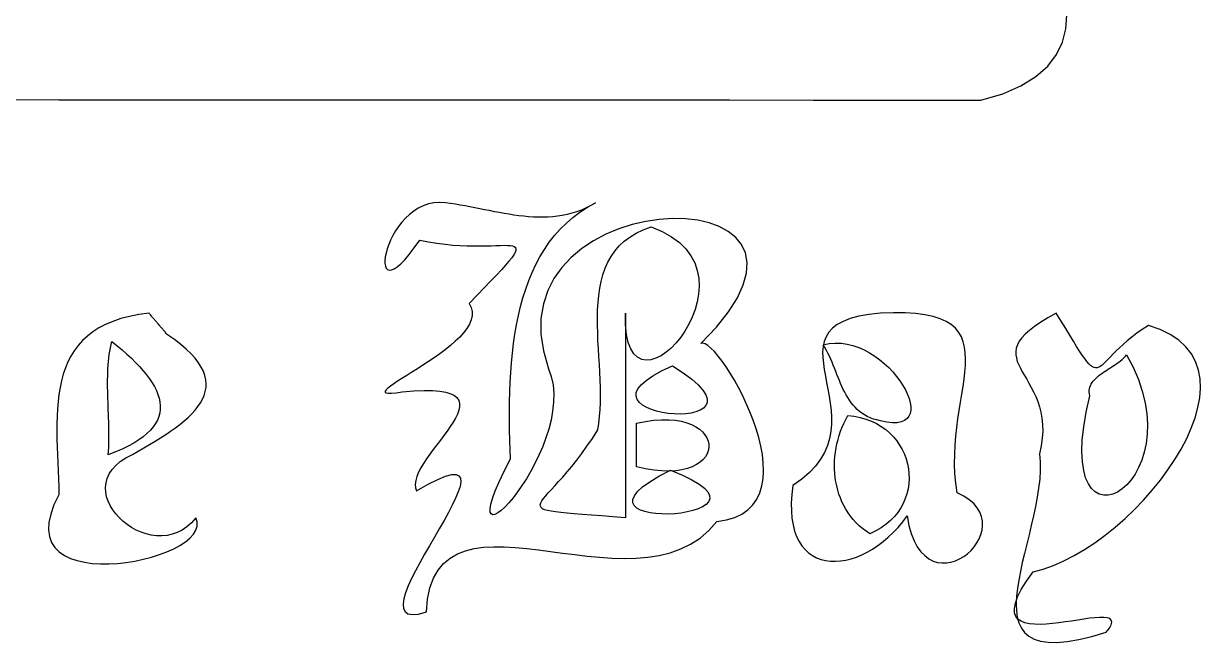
# Model space of a CAD drawing. Extents: x 2.9 to 46.8, y 120.5 to 170.8.
# Drawn here: x 30.78 to 46.85, y 120.66 to 129.11 of the extents above; entities that cross this region are included whole.
import ezdxf

# ---------------------------------------------------------------- set-up
doc = ezdxf.new("R2010")
doc.units = 0
doc.layers.get('0').update_dxf_attribs({"linetype": 'CONTINUOUS'})

msp = doc.modelspace()

# ---------------------------------------------------------------- linework, layer by layer
at = {"color": 7}
for p, q in [((45.011, 129.037), (45.025, 129.224)), ((44.964, 128.857), (45.011, 129.037)), ((44.882, 128.688), (44.964, 128.857)), ((44.762, 128.53), (44.882, 128.688)), ((44.397, 128.26), (44.601, 128.386)), ((44.601, 128.386), (44.762, 128.53)), ((44.148, 128.152), (44.397, 128.26)), ((30.117, 128.073), (31.262, 128.072)), ((31.262, 128.072), (32.406, 128.072)), ((32.406, 128.072), (33.551, 128.071)), ((33.551, 128.071), (34.695, 128.071)), ((34.695, 128.071), (35.84, 128.07)), ((35.84, 128.07), (36.984, 128.069)), ((36.984, 128.069), (38.129, 128.069)), ((38.129, 128.069), (39.273, 128.068)), ((39.273, 128.068), (40.417, 128.068)), ((40.417, 128.068), (41.562, 128.067)), ((41.562, 128.067), (42.706, 128.067)), ((42.706, 128.067), (43.851, 128.066)), ((43.851, 128.066), (44.148, 128.152)), ((36.236, 126.625), (36.169, 126.592)), ((36.307, 126.649), (36.236, 126.625)), ((36.382, 126.664), (36.307, 126.649)), ((36.46, 126.669), (36.382, 126.664)), ((36.542, 126.663), (36.46, 126.669)), ((36.608, 126.655), (36.542, 126.663)), ((36.675, 126.645), (36.608, 126.655)), ((36.741, 126.634), (36.675, 126.645)), ((36.808, 126.623), (36.741, 126.634)), ((36.874, 126.61), (36.808, 126.623)), ((38.524, 126.627), (38.46, 126.594)), ((38.479, 126.603), (38.588, 126.663)), ((38.588, 126.663), (38.524, 126.627)), ((35.994, 126.455), (35.944, 126.4)), ((36.048, 126.506), (35.994, 126.455)), ((36.106, 126.552), (36.048, 126.506)), ((36.169, 126.592), (36.106, 126.552)), ((36.941, 126.597), (36.874, 126.61)), ((37.008, 126.584), (36.941, 126.597)), ((37.074, 126.57), (37.008, 126.584)), ((37.141, 126.557), (37.074, 126.57)), ((37.208, 126.543), (37.141, 126.557)), ((37.275, 126.531), (37.208, 126.543)), ((37.341, 126.518), (37.275, 126.531)), ((37.408, 126.507), (37.341, 126.518)), ((37.475, 126.497), (37.408, 126.507)), ((37.541, 126.487), (37.475, 126.497)), ((37.608, 126.48), (37.541, 126.487)), ((37.674, 126.473), (37.608, 126.48)), ((37.74, 126.469), (37.674, 126.473)), ((37.806, 126.467), (37.74, 126.469)), ((37.873, 126.466), (37.806, 126.467)), ((37.939, 126.469), (37.873, 126.466)), ((38.004, 126.473), (37.939, 126.469)), ((38.07, 126.481), (38.004, 126.473)), ((38.135, 126.491), (38.07, 126.481)), ((38.201, 126.505), (38.135, 126.491)), ((38.19, 126.388), (38.28, 126.465)), ((38.266, 126.522), (38.201, 126.505)), ((38.331, 126.542), (38.266, 126.522)), ((38.28, 126.465), (38.376, 126.537)), ((38.395, 126.566), (38.331, 126.542)), ((38.376, 126.537), (38.479, 126.603)), ((38.46, 126.594), (38.395, 126.566)), ((35.899, 126.341), (35.858, 126.28)), ((35.944, 126.4), (35.899, 126.341)), ((38.029, 126.217), (38.106, 126.305)), ((38.106, 126.305), (38.19, 126.388)), ((38.906, 126.308), (38.728, 126.234)), ((39.089, 126.367), (38.906, 126.308)), ((39.274, 126.41), (39.089, 126.367)), ((39.142, 126.249), (39.239, 126.295)), ((39.239, 126.295), (39.346, 126.334)), ((39.459, 126.437), (39.274, 126.41)), ((39.346, 126.334), (39.497, 126.273)), ((39.641, 126.449), (39.459, 126.437)), ((39.817, 126.445), (39.641, 126.449)), ((39.984, 126.426), (39.817, 126.445)), ((40.138, 126.391), (39.984, 126.426)), ((40.278, 126.34), (40.138, 126.391)), ((40.401, 126.274), (40.278, 126.34)), ((35.791, 126.156), (35.765, 126.095)), ((35.822, 126.218), (35.791, 126.156)), ((35.858, 126.28), (35.822, 126.218)), ((36.114, 126.048), (36.189, 126.155)), ((36.189, 126.155), (36.308, 126.131)), ((36.308, 126.131), (36.423, 126.112)), ((37.957, 126.125), (38.029, 126.217)), ((38.559, 126.145), (38.401, 126.04)), ((38.728, 126.234), (38.559, 126.145)), ((38.91, 126.075), (38.978, 126.139)), ((38.978, 126.139), (39.055, 126.197)), ((39.055, 126.197), (39.142, 126.249)), ((39.497, 126.273), (39.626, 126.202)), ((39.626, 126.202), (39.734, 126.122)), ((40.503, 126.192), (40.401, 126.274)), ((40.582, 126.094), (40.503, 126.192)), ((35.728, 125.979), (35.718, 125.926)), ((35.744, 126.036), (35.728, 125.979)), ((35.765, 126.095), (35.744, 126.036)), ((36.046, 125.96), (36.114, 126.048)), ((36.423, 126.112), (36.534, 126.098)), ((36.534, 126.098), (36.639, 126.088)), ((36.639, 126.088), (36.74, 126.081)), ((36.74, 126.081), (36.836, 126.077)), ((36.836, 126.077), (36.926, 126.076)), ((36.926, 126.076), (37.01, 126.076)), ((37.01, 126.076), (37.089, 126.077)), ((37.089, 126.077), (37.162, 126.079)), ((37.162, 126.079), (37.228, 126.082)), ((37.228, 126.082), (37.288, 126.083)), ((37.288, 126.083), (37.34, 126.084)), ((37.34, 126.084), (37.386, 126.083)), ((37.386, 126.083), (37.425, 126.081)), ((37.425, 126.081), (37.456, 126.075)), ((37.456, 126.075), (37.479, 126.066)), ((37.49, 125.988), (37.471, 125.954)), ((37.479, 126.066), (37.494, 126.054)), ((37.5, 126.015), (37.49, 125.988)), ((37.494, 126.054), (37.502, 126.037)), ((37.502, 126.037), (37.5, 126.015)), ((37.829, 125.927), (37.89, 126.028)), ((37.89, 126.028), (37.957, 126.125)), ((38.401, 126.04), (38.256, 125.919)), ((38.8, 125.932), (38.851, 126.006)), ((38.851, 126.006), (38.91, 126.075)), ((39.734, 126.122), (39.822, 126.035)), ((39.822, 126.035), (39.891, 125.941)), ((40.634, 125.98), (40.582, 126.094)), ((40.658, 125.851), (40.634, 125.98)), ((35.718, 125.926), (35.713, 125.879)), ((35.713, 125.879), (35.713, 125.837)), ((35.713, 125.837), (35.719, 125.801)), ((35.88, 125.791), (35.929, 125.832)), ((35.929, 125.832), (35.984, 125.888)), ((35.984, 125.888), (36.046, 125.96)), ((37.359, 125.813), (37.303, 125.75)), ((37.406, 125.867), (37.359, 125.813)), ((37.444, 125.914), (37.406, 125.867)), ((37.471, 125.954), (37.444, 125.914)), ((37.723, 125.714), (37.774, 125.822)), ((37.774, 125.822), (37.829, 125.927)), ((38.256, 125.919), (38.129, 125.783)), ((38.719, 125.77), (38.756, 125.853)), ((38.756, 125.853), (38.8, 125.932)), ((39.891, 125.941), (39.942, 125.843)), ((39.942, 125.843), (39.977, 125.74)), ((40.649, 125.705), (40.658, 125.851)), ((35.719, 125.801), (35.731, 125.774)), ((35.731, 125.774), (35.749, 125.756)), ((35.749, 125.756), (35.772, 125.747)), ((35.772, 125.747), (35.802, 125.75)), ((35.802, 125.75), (35.838, 125.764)), ((35.838, 125.764), (35.88, 125.791)), ((37.236, 125.678), (37.159, 125.597)), ((37.303, 125.75), (37.236, 125.678)), ((37.677, 125.602), (37.723, 125.714)), ((38.129, 125.783), (38.021, 125.632)), ((38.665, 125.592), (38.689, 125.683)), ((38.689, 125.683), (38.719, 125.77)), ((39.977, 125.74), (39.997, 125.634)), ((40.606, 125.544), (40.649, 125.705)), ((37.071, 125.506), (36.973, 125.404)), ((37.159, 125.597), (37.071, 125.506)), ((37.635, 125.487), (37.677, 125.602)), ((38.021, 125.632), (37.936, 125.465)), ((38.632, 125.401), (38.646, 125.498)), ((38.646, 125.498), (38.665, 125.592)), ((40.003, 125.526), (39.996, 125.418)), ((39.997, 125.634), (40.003, 125.526)), ((40.525, 125.368), (40.606, 125.544)), ((36.973, 125.404), (36.863, 125.291)), ((37.564, 125.248), (37.598, 125.368)), ((37.598, 125.368), (37.635, 125.487)), ((37.936, 125.465), (37.876, 125.283)), ((38.623, 125.302), (38.632, 125.401)), ((39.996, 125.418), (39.977, 125.311)), ((40.403, 125.175), (40.525, 125.368)), ((36.863, 125.291), (36.892, 125.237)), ((36.892, 125.237), (36.906, 125.181)), ((36.906, 125.181), (36.905, 125.124)), ((37.535, 125.125), (37.564, 125.248)), ((37.876, 125.283), (37.844, 125.085)), ((38.615, 125.097), (38.617, 125.201)), ((38.617, 125.201), (38.623, 125.302)), ((39.948, 125.206), (39.91, 125.104)), ((39.977, 125.311), (39.948, 125.206)), ((40.239, 124.966), (40.403, 125.175)), ((31.999, 125.046), (31.899, 125.004)), ((32.107, 125.083), (31.999, 125.046)), ((32.226, 125.114), (32.107, 125.083)), ((32.354, 125.139), (32.226, 125.114)), ((32.493, 125.157), (32.354, 125.139)), ((32.501, 125.148), (32.493, 125.157)), ((32.509, 125.138), (32.501, 125.148)), ((32.517, 125.129), (32.509, 125.138)), ((32.525, 125.119), (32.517, 125.129)), ((32.533, 125.11), (32.525, 125.119)), ((32.541, 125.1), (32.533, 125.11)), ((32.549, 125.091), (32.541, 125.1)), ((32.558, 125.081), (32.549, 125.091)), ((32.566, 125.072), (32.558, 125.081)), ((32.574, 125.062), (32.566, 125.072)), ((32.582, 125.053), (32.574, 125.062)), ((32.59, 125.043), (32.582, 125.053)), ((32.598, 125.034), (32.59, 125.043)), ((32.606, 125.024), (32.598, 125.034)), ((32.614, 125.015), (32.606, 125.024)), ((32.622, 125.006), (32.614, 125.015)), ((36.867, 125.008), (36.831, 124.949)), ((36.892, 125.066), (36.867, 125.008)), ((36.905, 125.124), (36.892, 125.066)), ((37.509, 124.999), (37.535, 125.125)), ((37.844, 125.085), (37.844, 124.872)), ((38.615, 124.992), (38.615, 125.097)), ((38.997, 124.999), (38.996, 125.157)), ((38.996, 125.157), (38.996, 125.067)), ((38.996, 125.067), (38.996, 124.977)), ((39.863, 125.006), (39.81, 124.914)), ((39.91, 125.104), (39.863, 125.006)), ((41.968, 125.046), (41.887, 125.003)), ((42.066, 125.084), (41.968, 125.046)), ((42.182, 125.115), (42.066, 125.084)), ((42.319, 125.14), (42.182, 125.115)), ((42.477, 125.157), (42.319, 125.14)), ((42.656, 125.163), (42.477, 125.157)), ((42.816, 125.161), (42.656, 125.163)), ((42.959, 125.152), (42.816, 125.161)), ((43.086, 125.136), (42.959, 125.152)), ((43.197, 125.112), (43.086, 125.136)), ((43.293, 125.081), (43.197, 125.112)), ((43.375, 125.044), (43.293, 125.081)), ((43.444, 125.001), (43.375, 125.044)), ((44.666, 125.034), (44.582, 124.977)), ((44.764, 125.094), (44.666, 125.034)), ((44.878, 125.157), (44.764, 125.094)), ((44.946, 125.047), (44.878, 125.157)), ((45.007, 124.947), (44.946, 125.047)), ((31.651, 124.846), (31.584, 124.784)), ((31.726, 124.904), (31.651, 124.846)), ((31.808, 124.956), (31.726, 124.904)), ((31.899, 125.004), (31.808, 124.956)), ((32.63, 124.996), (32.622, 125.006)), ((32.639, 124.987), (32.63, 124.996)), ((32.647, 124.977), (32.639, 124.987)), ((32.655, 124.968), (32.647, 124.977)), ((32.663, 124.958), (32.655, 124.968)), ((32.671, 124.949), (32.663, 124.958)), ((32.679, 124.939), (32.671, 124.949)), ((32.687, 124.93), (32.679, 124.939)), ((32.695, 124.92), (32.687, 124.93)), ((32.703, 124.911), (32.695, 124.92)), ((32.711, 124.901), (32.703, 124.911)), ((32.719, 124.892), (32.711, 124.901)), ((32.728, 124.882), (32.719, 124.892)), ((32.736, 124.873), (32.728, 124.882)), ((32.744, 124.863), (32.736, 124.873)), ((32.84, 124.797), (32.744, 124.863)), ((36.787, 124.891), (36.734, 124.832)), ((36.831, 124.949), (36.787, 124.891)), ((37.468, 124.744), (37.487, 124.872)), ((37.487, 124.872), (37.509, 124.999)), ((37.844, 124.872), (37.878, 124.644)), ((38.618, 124.886), (38.615, 124.992)), ((38.622, 124.779), (38.618, 124.886)), ((38.996, 124.977), (38.996, 124.887)), ((38.996, 124.887), (38.996, 124.797)), ((39.011, 124.866), (38.997, 124.999)), ((39.035, 124.757), (39.011, 124.866)), ((39.81, 124.914), (39.751, 124.828)), ((40.027, 124.742), (40.239, 124.966)), ((41.773, 124.898), (41.736, 124.837)), ((41.823, 124.953), (41.773, 124.898)), ((41.887, 125.003), (41.823, 124.953)), ((43.501, 124.951), (43.444, 125.001)), ((43.547, 124.895), (43.501, 124.951)), ((43.583, 124.833), (43.547, 124.895)), ((44.453, 124.871), (44.407, 124.822)), ((44.511, 124.923), (44.453, 124.871)), ((44.582, 124.977), (44.511, 124.923)), ((45.062, 124.856), (45.007, 124.947)), ((45.112, 124.775), (45.062, 124.856)), ((45.978, 124.883), (45.91, 124.831)), ((46.053, 124.936), (45.978, 124.883)), ((46.136, 124.99), (46.053, 124.936)), ((46.297, 124.935), (46.136, 124.99)), ((46.435, 124.867), (46.297, 124.935)), ((46.552, 124.789), (46.435, 124.867)), ((31.525, 124.717), (31.472, 124.646)), ((31.584, 124.784), (31.525, 124.717)), ((31.965, 124.684), (31.974, 124.729)), ((31.974, 124.729), (31.985, 124.773)), ((31.985, 124.773), (32.057, 124.714)), ((32.057, 124.714), (32.125, 124.656)), ((32.926, 124.731), (32.84, 124.797)), ((33.001, 124.667), (32.926, 124.731)), ((36.608, 124.716), (36.537, 124.659)), ((36.674, 124.774), (36.608, 124.716)), ((36.734, 124.832), (36.674, 124.774)), ((37.453, 124.614), (37.468, 124.744)), ((38.628, 124.672), (38.622, 124.779)), ((38.996, 124.797), (38.996, 124.707)), ((38.996, 124.707), (38.996, 124.617)), ((39.069, 124.669), (39.035, 124.757)), ((39.688, 124.751), (39.621, 124.682)), ((39.751, 124.828), (39.688, 124.751)), ((40.052, 124.748), (40.027, 124.742)), ((40.084, 124.74), (40.052, 124.748)), ((40.121, 124.717), (40.084, 124.74)), ((40.164, 124.681), (40.121, 124.717)), ((41.696, 124.703), (41.689, 124.629)), ((41.71, 124.772), (41.696, 124.703)), ((41.697, 124.725), (41.779, 124.743)), ((41.72, 124.688), (41.697, 124.725)), ((41.736, 124.837), (41.71, 124.772)), ((41.742, 124.649), (41.72, 124.688)), ((41.779, 124.743), (41.861, 124.75)), ((41.861, 124.75), (41.943, 124.748)), ((41.943, 124.748), (42.024, 124.737)), ((42.024, 124.737), (42.103, 124.717)), ((42.103, 124.717), (42.181, 124.691)), ((42.181, 124.691), (42.256, 124.657)), ((43.609, 124.766), (43.583, 124.833)), ((43.627, 124.693), (43.609, 124.766)), ((43.637, 124.615), (43.627, 124.693)), ((44.348, 124.727), (44.332, 124.681)), ((44.373, 124.774), (44.348, 124.727)), ((44.407, 124.822), (44.373, 124.774)), ((45.157, 124.703), (45.112, 124.775)), ((45.198, 124.64), (45.157, 124.703)), ((45.742, 124.685), (45.696, 124.642)), ((45.792, 124.732), (45.742, 124.685)), ((45.848, 124.78), (45.792, 124.732)), ((45.91, 124.831), (45.848, 124.78)), ((46.648, 124.7), (46.552, 124.789)), ((46.724, 124.603), (46.648, 124.7)), ((31.426, 124.571), (31.386, 124.492)), ((31.472, 124.646), (31.426, 124.571)), ((31.939, 124.497), (31.944, 124.545)), ((31.944, 124.545), (31.95, 124.592)), ((31.95, 124.592), (31.957, 124.638)), ((31.957, 124.638), (31.965, 124.684)), ((32.125, 124.656), (32.19, 124.599)), ((32.19, 124.599), (32.252, 124.542)), ((32.252, 124.542), (32.31, 124.485)), ((33.067, 124.604), (33.001, 124.667)), ((33.122, 124.542), (33.067, 124.604)), ((33.169, 124.482), (33.122, 124.542)), ((36.387, 124.549), (36.309, 124.497)), ((36.463, 124.604), (36.387, 124.549)), ((36.537, 124.659), (36.463, 124.604)), ((37.44, 124.482), (37.453, 124.614)), ((37.878, 124.644), (37.948, 124.4)), ((38.634, 124.565), (38.628, 124.672)), ((38.641, 124.458), (38.634, 124.565)), ((38.996, 124.617), (38.996, 124.527)), ((38.996, 124.527), (38.996, 124.437)), ((39.112, 124.602), (39.069, 124.669)), ((39.162, 124.556), (39.112, 124.602)), ((39.219, 124.527), (39.162, 124.556)), ((39.28, 124.517), (39.219, 124.527)), ((39.413, 124.543), (39.345, 124.522)), ((39.483, 124.577), (39.413, 124.543)), ((39.552, 124.624), (39.483, 124.577)), ((39.621, 124.682), (39.552, 124.624)), ((40.211, 124.633), (40.164, 124.681)), ((40.262, 124.573), (40.211, 124.633)), ((40.316, 124.504), (40.262, 124.573)), ((41.689, 124.629), (41.691, 124.552)), ((41.691, 124.552), (41.699, 124.471)), ((41.762, 124.61), (41.742, 124.649)), ((41.782, 124.57), (41.762, 124.61)), ((41.8, 124.529), (41.782, 124.57)), ((41.818, 124.488), (41.8, 124.529)), ((42.256, 124.657), (42.33, 124.618)), ((42.33, 124.618), (42.4, 124.573)), ((42.4, 124.573), (42.468, 124.523)), ((43.64, 124.532), (43.637, 124.615)), ((43.638, 124.445), (43.64, 124.532)), ((44.332, 124.681), (44.325, 124.636)), ((44.325, 124.636), (44.326, 124.591)), ((44.326, 124.591), (44.334, 124.546)), ((44.334, 124.546), (44.347, 124.5)), ((45.234, 124.585), (45.198, 124.64)), ((45.267, 124.539), (45.234, 124.585)), ((45.296, 124.5), (45.267, 124.539)), ((45.586, 124.529), (45.556, 124.498)), ((45.619, 124.563), (45.586, 124.529)), ((45.656, 124.601), (45.619, 124.563)), ((45.696, 124.642), (45.656, 124.601)), ((45.774, 124.522), (45.793, 124.539)), ((45.793, 124.539), (45.81, 124.556)), ((45.81, 124.556), (45.825, 124.573)), ((45.825, 124.573), (45.839, 124.591)), ((45.839, 124.591), (45.929, 124.42)), ((46.781, 124.496), (46.724, 124.603)), ((31.351, 124.41), (31.322, 124.324)), ((31.386, 124.492), (31.351, 124.41)), ((31.93, 124.35), (31.932, 124.399)), ((31.932, 124.399), (31.935, 124.449)), ((31.935, 124.449), (31.939, 124.497)), ((32.31, 124.485), (32.363, 124.429)), ((32.363, 124.429), (32.413, 124.373)), ((32.413, 124.373), (32.458, 124.318)), ((33.206, 124.422), (33.169, 124.482)), ((33.235, 124.364), (33.206, 124.422)), ((33.256, 124.307), (33.235, 124.364)), ((36.156, 124.397), (36.082, 124.351)), ((36.232, 124.446), (36.156, 124.397)), ((36.309, 124.497), (36.232, 124.446)), ((37.43, 124.35), (37.44, 124.482)), ((37.948, 124.4), (37.985, 124.292)), ((38.647, 124.351), (38.641, 124.458)), ((38.996, 124.437), (38.996, 124.347)), ((39.345, 124.522), (39.28, 124.517)), ((39.371, 124.304), (39.491, 124.37)), ((39.491, 124.37), (39.641, 124.438)), ((39.641, 124.438), (39.786, 124.344)), ((40.371, 124.425), (40.316, 124.504)), ((40.428, 124.338), (40.371, 124.425)), ((41.699, 124.471), (41.711, 124.387)), ((41.711, 124.387), (41.726, 124.3)), ((41.835, 124.446), (41.818, 124.488)), ((41.852, 124.405), (41.835, 124.446)), ((41.868, 124.363), (41.852, 124.405)), ((42.468, 124.523), (42.531, 124.47)), ((42.531, 124.47), (42.591, 124.414)), ((42.591, 124.414), (42.647, 124.355)), ((43.631, 124.353), (43.638, 124.445)), ((44.347, 124.5), (44.366, 124.454)), ((44.366, 124.454), (44.389, 124.407)), ((44.389, 124.407), (44.415, 124.359)), ((45.324, 124.468), (45.296, 124.5)), ((45.348, 124.444), (45.324, 124.468)), ((45.372, 124.427), (45.348, 124.444)), ((45.394, 124.416), (45.372, 124.427)), ((45.415, 124.411), (45.394, 124.416)), ((45.437, 124.413), (45.415, 124.411)), ((45.458, 124.42), (45.437, 124.413)), ((45.48, 124.432), (45.458, 124.42)), ((45.504, 124.45), (45.48, 124.432)), ((45.529, 124.472), (45.504, 124.45)), ((45.522, 124.351), (45.546, 124.367)), ((45.556, 124.498), (45.529, 124.472)), ((45.546, 124.367), (45.57, 124.382)), ((45.57, 124.382), (45.594, 124.398)), ((45.594, 124.398), (45.618, 124.413)), ((45.618, 124.413), (45.642, 124.428)), ((45.642, 124.428), (45.665, 124.444)), ((45.665, 124.444), (45.689, 124.459)), ((45.689, 124.459), (45.711, 124.475)), ((45.711, 124.475), (45.733, 124.49)), ((45.733, 124.49), (45.754, 124.506)), ((45.754, 124.506), (45.774, 124.522)), ((45.929, 124.42), (46, 124.254)), ((46.82, 124.382), (46.781, 124.496)), ((46.842, 124.262), (46.82, 124.382)), ((31.298, 124.235), (31.278, 124.143)), ((31.322, 124.324), (31.298, 124.235)), ((31.928, 124.249), (31.929, 124.3)), ((31.928, 124.198), (31.928, 124.249)), ((31.929, 124.3), (31.93, 124.35)), ((32.458, 124.318), (32.499, 124.263)), ((32.499, 124.263), (32.535, 124.209)), ((32.535, 124.209), (32.567, 124.155)), ((33.268, 124.25), (33.256, 124.307)), ((33.273, 124.195), (33.268, 124.25)), ((35.886, 124.228), (35.833, 124.193)), ((35.946, 124.266), (35.886, 124.228)), ((36.011, 124.307), (35.946, 124.266)), ((36.082, 124.351), (36.011, 124.307)), ((37.417, 124.085), (37.422, 124.218)), ((37.422, 124.218), (37.43, 124.35)), ((37.985, 124.292), (38.008, 124.179)), ((38.652, 124.246), (38.647, 124.351)), ((38.656, 124.142), (38.652, 124.246)), ((38.996, 124.347), (38.996, 124.257)), ((38.996, 124.257), (38.996, 124.167)), ((39.211, 124.181), (39.278, 124.241)), ((39.278, 124.241), (39.371, 124.304)), ((39.786, 124.344), (39.902, 124.258)), ((39.902, 124.258), (39.99, 124.179)), ((40.484, 124.244), (40.428, 124.338)), ((40.54, 124.143), (40.484, 124.244)), ((41.726, 124.3), (41.744, 124.21)), ((41.744, 124.21), (41.762, 124.119)), ((41.885, 124.321), (41.868, 124.363)), ((41.901, 124.28), (41.885, 124.321)), ((41.918, 124.239), (41.901, 124.28)), ((41.935, 124.198), (41.918, 124.239)), ((42.647, 124.355), (42.698, 124.295)), ((42.698, 124.295), (42.744, 124.233)), ((42.744, 124.233), (42.784, 124.171)), ((43.606, 124.156), (43.62, 124.256)), ((43.62, 124.256), (43.631, 124.353)), ((44.415, 124.359), (44.444, 124.309)), ((44.444, 124.309), (44.475, 124.256)), ((44.475, 124.256), (44.506, 124.202)), ((45.357, 124.191), (45.369, 124.211)), ((45.369, 124.211), (45.383, 124.231)), ((45.383, 124.231), (45.399, 124.249)), ((45.399, 124.249), (45.417, 124.267)), ((45.417, 124.267), (45.436, 124.285)), ((45.436, 124.285), (45.456, 124.302)), ((45.456, 124.302), (45.477, 124.319)), ((45.477, 124.319), (45.499, 124.335)), ((45.499, 124.335), (45.522, 124.351)), ((46, 124.254), (46.053, 124.092)), ((46.847, 124.136), (46.842, 124.262)), ((31.263, 124.049), (31.251, 123.952)), ((31.278, 124.143), (31.263, 124.049)), ((31.928, 124.147), (31.928, 124.198)), ((31.929, 124.095), (31.928, 124.147)), ((31.93, 124.043), (31.929, 124.095)), ((31.931, 123.991), (31.93, 124.043)), ((32.567, 124.155), (32.593, 124.102)), ((32.593, 124.102), (32.615, 124.049)), ((32.615, 124.049), (32.631, 123.997)), ((33.245, 124.035), (33.261, 124.087)), ((33.261, 124.087), (33.271, 124.141)), ((33.271, 124.141), (33.273, 124.195)), ((35.729, 124.112), (35.716, 124.093)), ((35.716, 124.093), (35.716, 124.078)), ((35.716, 124.078), (35.73, 124.069)), ((35.753, 124.135), (35.729, 124.112)), ((35.73, 124.069), (35.759, 124.064)), ((35.788, 124.162), (35.753, 124.135)), ((35.759, 124.064), (35.805, 124.065)), ((35.833, 124.193), (35.788, 124.162)), ((35.805, 124.065), (35.868, 124.071)), ((35.868, 124.071), (35.95, 124.083)), ((35.95, 124.083), (36.109, 124.096)), ((36.109, 124.096), (36.247, 124.102)), ((36.247, 124.102), (36.365, 124.101)), ((36.365, 124.101), (36.465, 124.093)), ((36.465, 124.093), (36.547, 124.079)), ((36.547, 124.079), (36.613, 124.059)), ((36.613, 124.059), (36.663, 124.033)), ((37.413, 123.952), (37.417, 124.085)), ((38.008, 124.179), (38.018, 124.062)), ((38.018, 124.062), (38.016, 123.942)), ((38.657, 124.039), (38.656, 124.142)), ((38.996, 124.167), (38.996, 124.077)), ((38.996, 124.077), (38.996, 123.987)), ((39.143, 124.024), (39.145, 124.073)), ((39.145, 124.073), (39.167, 124.125)), ((39.167, 124.125), (39.211, 124.181)), ((39.99, 124.179), (40.053, 124.108)), ((40.053, 124.108), (40.093, 124.045)), ((40.093, 124.045), (40.112, 123.989)), ((40.595, 124.037), (40.54, 124.143)), ((41.762, 124.119), (41.779, 124.026)), ((41.953, 124.158), (41.935, 124.198)), ((41.971, 124.118), (41.953, 124.158)), ((41.99, 124.08), (41.971, 124.118)), ((42.01, 124.042), (41.99, 124.08)), ((42.784, 124.171), (42.819, 124.11)), ((42.819, 124.11), (42.848, 124.049)), ((42.848, 124.049), (42.869, 123.991)), ((43.572, 123.943), (43.59, 124.051)), ((43.59, 124.051), (43.606, 124.156)), ((44.506, 124.202), (44.538, 124.144)), ((44.538, 124.144), (44.569, 124.084)), ((44.569, 124.084), (44.598, 124.02)), ((45.328, 124.08), (45.329, 124.104)), ((45.331, 124.055), (45.328, 124.08)), ((45.329, 124.104), (45.332, 124.127)), ((45.336, 124.028), (45.331, 124.055)), ((45.332, 124.127), (45.338, 124.149)), ((45.338, 124.149), (45.346, 124.171)), ((45.346, 124.171), (45.357, 124.191)), ((46.053, 124.092), (46.091, 123.936)), ((46.837, 124.004), (46.847, 124.136)), ((31.251, 123.952), (31.243, 123.853)), ((31.933, 123.939), (31.931, 123.991)), ((31.935, 123.887), (31.933, 123.939)), ((31.937, 123.835), (31.935, 123.887)), ((32.631, 123.997), (32.641, 123.946)), ((32.641, 123.946), (32.647, 123.895)), ((32.647, 123.895), (32.646, 123.845)), ((33.121, 123.832), (33.16, 123.882)), ((33.16, 123.882), (33.194, 123.932)), ((33.194, 123.932), (33.223, 123.983)), ((33.223, 123.983), (33.245, 124.035)), ((36.663, 124.033), (36.699, 124.001)), ((36.699, 124.001), (36.721, 123.965)), ((36.721, 123.965), (36.732, 123.925)), ((36.732, 123.925), (36.732, 123.88)), ((37.412, 123.819), (37.413, 123.952)), ((38.016, 123.942), (38.003, 123.821)), ((38.653, 123.841), (38.657, 123.939)), ((38.657, 123.939), (38.657, 124.039)), ((38.996, 123.987), (38.996, 123.897)), ((38.996, 123.897), (38.996, 123.807)), ((39.158, 123.979), (39.143, 124.024)), ((39.188, 123.938), (39.158, 123.979)), ((39.232, 123.902), (39.188, 123.938)), ((39.287, 123.87), (39.232, 123.902)), ((40.094, 123.898), (40.061, 123.862)), ((40.111, 123.94), (40.094, 123.898)), ((40.112, 123.989), (40.111, 123.94)), ((40.647, 123.927), (40.595, 124.037)), ((40.696, 123.813), (40.647, 123.927)), ((41.779, 124.026), (41.794, 123.931)), ((41.794, 123.931), (41.805, 123.836)), ((42.032, 124.005), (42.01, 124.042)), ((42.054, 123.97), (42.032, 124.005)), ((42.078, 123.936), (42.054, 123.97)), ((42.104, 123.904), (42.078, 123.936)), ((42.131, 123.873), (42.104, 123.904)), ((42.869, 123.991), (42.884, 123.935)), ((42.884, 123.935), (42.892, 123.882)), ((42.892, 123.882), (42.892, 123.833)), ((43.554, 123.831), (43.572, 123.943)), ((44.598, 124.02), (44.625, 123.953)), ((44.625, 123.953), (44.649, 123.881)), ((45.287, 123.806), (45.336, 124.028)), ((46.091, 123.936), (46.114, 123.786)), ((46.812, 123.869), (46.837, 124.004)), ((31.237, 123.752), (31.234, 123.649)), ((31.243, 123.853), (31.237, 123.752)), ((31.938, 123.782), (31.937, 123.835)), ((31.94, 123.73), (31.938, 123.782)), ((31.942, 123.678), (31.94, 123.73)), ((32.626, 123.747), (32.607, 123.699)), ((32.639, 123.796), (32.626, 123.747)), ((32.646, 123.845), (32.639, 123.796)), ((32.973, 123.687), (33.027, 123.735)), ((33.027, 123.735), (33.076, 123.783)), ((33.076, 123.783), (33.121, 123.832)), ((36.677, 123.726), (36.644, 123.669)), ((36.703, 123.78), (36.677, 123.726)), ((36.722, 123.832), (36.703, 123.78)), ((36.732, 123.88), (36.722, 123.832)), ((37.412, 123.687), (37.412, 123.819)), ((38.003, 123.821), (37.981, 123.698)), ((38.634, 123.653), (38.645, 123.746)), ((38.645, 123.746), (38.653, 123.841)), ((38.996, 123.807), (38.996, 123.717)), ((39.352, 123.842), (39.287, 123.87)), ((39.423, 123.82), (39.352, 123.842)), ((39.5, 123.802), (39.423, 123.82)), ((39.58, 123.79), (39.5, 123.802)), ((39.662, 123.783), (39.58, 123.79)), ((39.742, 123.781), (39.662, 123.783)), ((39.82, 123.785), (39.742, 123.781)), ((39.893, 123.795), (39.82, 123.785)), ((39.959, 123.811), (39.893, 123.795)), ((40.015, 123.834), (39.959, 123.811)), ((40.061, 123.862), (40.015, 123.834)), ((40.741, 123.697), (40.696, 123.813)), ((41.805, 123.836), (41.811, 123.739)), ((41.811, 123.739), (41.81, 123.642)), ((42.004, 123.707), (42.032, 123.759)), ((42.032, 123.759), (42.119, 123.75)), ((42.119, 123.75), (42.203, 123.734)), ((42.16, 123.844), (42.131, 123.873)), ((42.191, 123.816), (42.16, 123.844)), ((42.225, 123.791), (42.191, 123.816)), ((42.203, 123.734), (42.281, 123.711)), ((42.26, 123.768), (42.225, 123.791)), ((42.299, 123.747), (42.26, 123.768)), ((42.34, 123.729), (42.299, 123.747)), ((42.383, 123.713), (42.34, 123.729)), ((42.867, 123.75), (42.841, 123.718)), ((42.884, 123.789), (42.867, 123.75)), ((42.892, 123.833), (42.884, 123.789)), ((43.537, 123.717), (43.554, 123.831)), ((44.649, 123.881), (44.668, 123.805)), ((44.668, 123.805), (44.683, 123.724)), ((44.683, 123.724), (44.692, 123.638)), ((45.253, 123.606), (45.287, 123.806)), ((46.114, 123.786), (46.123, 123.643)), ((46.722, 123.589), (46.774, 123.73)), ((46.774, 123.73), (46.812, 123.869)), ((31.234, 123.649), (31.234, 123.544)), ((31.943, 123.626), (31.942, 123.678)), ((31.944, 123.575), (31.943, 123.626)), ((31.945, 123.524), (31.944, 123.575)), ((32.55, 123.606), (32.511, 123.56)), ((32.582, 123.652), (32.55, 123.606)), ((32.607, 123.699), (32.582, 123.652)), ((32.788, 123.546), (32.853, 123.593)), ((32.853, 123.593), (32.915, 123.64)), ((32.915, 123.64), (32.973, 123.687)), ((36.606, 123.609), (36.563, 123.549)), ((36.644, 123.669), (36.606, 123.609)), ((37.414, 123.556), (37.412, 123.687)), ((37.95, 123.576), (37.911, 123.455)), ((37.981, 123.698), (37.95, 123.576)), ((38.545, 123.449), (38.618, 123.565)), ((38.618, 123.565), (38.634, 123.653)), ((38.996, 123.717), (38.996, 123.627)), ((38.996, 123.627), (38.996, 123.537)), ((39.146, 123.656), (39.269, 123.681)), ((39.146, 123.637), (39.146, 123.656)), ((39.146, 123.618), (39.146, 123.637)), ((39.146, 123.598), (39.146, 123.618)), ((39.146, 123.579), (39.146, 123.598)), ((39.146, 123.56), (39.146, 123.579)), ((39.269, 123.681), (39.383, 123.697)), ((39.383, 123.697), (39.489, 123.704)), ((39.489, 123.704), (39.588, 123.704)), ((39.588, 123.704), (39.678, 123.696)), ((39.678, 123.696), (39.76, 123.682)), ((39.76, 123.682), (39.834, 123.663)), ((39.834, 123.663), (39.901, 123.638)), ((39.901, 123.638), (39.958, 123.608)), ((39.958, 123.608), (40.008, 123.575)), ((40.008, 123.575), (40.05, 123.538)), ((40.782, 123.579), (40.741, 123.697)), ((40.816, 123.461), (40.782, 123.579)), ((41.81, 123.642), (41.802, 123.545)), ((41.934, 123.545), (41.955, 123.6)), ((41.955, 123.6), (41.978, 123.654)), ((41.978, 123.654), (42.004, 123.707)), ((42.281, 123.711), (42.355, 123.683)), ((42.355, 123.683), (42.425, 123.65)), ((42.43, 123.7), (42.383, 123.713)), ((42.425, 123.65), (42.49, 123.611)), ((42.48, 123.689), (42.43, 123.7)), ((42.567, 123.67), (42.48, 123.689)), ((42.49, 123.611), (42.55, 123.568)), ((42.55, 123.568), (42.605, 123.521)), ((42.642, 123.662), (42.567, 123.67)), ((42.707, 123.663), (42.642, 123.662)), ((42.762, 123.673), (42.707, 123.663)), ((42.806, 123.692), (42.762, 123.673)), ((42.841, 123.718), (42.806, 123.692)), ((43.508, 123.478), (43.521, 123.599)), ((43.521, 123.599), (43.537, 123.717)), ((44.692, 123.638), (44.694, 123.547)), ((45.234, 123.427), (45.253, 123.606)), ((46.123, 123.643), (46.119, 123.507)), ((46.659, 123.446), (46.722, 123.589)), ((31.234, 123.544), (31.235, 123.439)), ((31.235, 123.439), (31.238, 123.332)), ((31.944, 123.372), (31.945, 123.422)), ((31.945, 123.473), (31.945, 123.524)), ((31.945, 123.422), (31.945, 123.473)), ((32.352, 123.428), (32.285, 123.385)), ((32.412, 123.471), (32.352, 123.428)), ((32.465, 123.515), (32.412, 123.471)), ((32.511, 123.56), (32.465, 123.515)), ((32.501, 123.364), (32.576, 123.409)), ((32.576, 123.409), (32.65, 123.455)), ((32.65, 123.455), (32.72, 123.5)), ((32.72, 123.5), (32.788, 123.546)), ((36.47, 123.423), (36.421, 123.359)), ((36.517, 123.486), (36.47, 123.423)), ((36.563, 123.549), (36.517, 123.486)), ((37.417, 123.425), (37.414, 123.556)), ((37.421, 123.296), (37.417, 123.425)), ((37.911, 123.455), (37.867, 123.336)), ((38.472, 123.341), (38.545, 123.449)), ((38.996, 123.537), (38.996, 123.447)), ((38.996, 123.447), (38.996, 123.357)), ((39.146, 123.541), (39.146, 123.56)), ((39.146, 123.521), (39.146, 123.541)), ((39.146, 123.502), (39.146, 123.521)), ((39.146, 123.483), (39.146, 123.502)), ((39.146, 123.464), (39.146, 123.483)), ((39.146, 123.444), (39.146, 123.464)), ((39.146, 123.425), (39.146, 123.444)), ((39.146, 123.406), (39.146, 123.425)), ((39.146, 123.386), (39.146, 123.406)), ((40.05, 123.538), (40.083, 123.498)), ((40.083, 123.498), (40.109, 123.457)), ((40.109, 123.457), (40.126, 123.413)), ((40.126, 123.413), (40.135, 123.369)), ((40.845, 123.344), (40.816, 123.461)), ((41.784, 123.449), (41.756, 123.352)), ((41.802, 123.545), (41.784, 123.449)), ((41.885, 123.376), (41.899, 123.433)), ((41.899, 123.433), (41.915, 123.49)), ((41.915, 123.49), (41.934, 123.545)), ((42.605, 123.521), (42.655, 123.469)), ((42.655, 123.469), (42.7, 123.414)), ((42.7, 123.414), (42.74, 123.356)), ((43.498, 123.354), (43.508, 123.478)), ((44.688, 123.45), (44.674, 123.346)), ((44.694, 123.547), (44.688, 123.45)), ((45.228, 123.268), (45.234, 123.427)), ((46.119, 123.507), (46.104, 123.379)), ((46.584, 123.303), (46.659, 123.446)), ((31.238, 123.332), (31.242, 123.224)), ((31.937, 123.225), (31.94, 123.273)), ((32.036, 123.263), (31.937, 123.225)), ((31.94, 123.273), (31.942, 123.322)), ((31.942, 123.322), (31.944, 123.372)), ((32.127, 123.303), (32.036, 123.263)), ((32.21, 123.344), (32.127, 123.303)), ((32.285, 123.385), (32.21, 123.344)), ((32.265, 123.23), (32.345, 123.275)), ((32.345, 123.275), (32.424, 123.32)), ((32.424, 123.32), (32.501, 123.364)), ((36.373, 123.295), (36.326, 123.232)), ((36.421, 123.359), (36.373, 123.295)), ((37.426, 123.168), (37.421, 123.296)), ((37.867, 123.336), (37.816, 123.22)), ((38.332, 123.151), (38.401, 123.242)), ((38.401, 123.242), (38.472, 123.341)), ((38.996, 123.357), (38.996, 123.267)), ((38.996, 123.267), (38.996, 123.176)), ((39.146, 123.367), (39.146, 123.386)), ((39.146, 123.348), (39.146, 123.367)), ((39.146, 123.329), (39.146, 123.348)), ((39.146, 123.309), (39.146, 123.329)), ((39.146, 123.29), (39.146, 123.309)), ((39.146, 123.271), (39.146, 123.29)), ((39.146, 123.251), (39.146, 123.271)), ((39.146, 123.232), (39.146, 123.251)), ((40.128, 123.281), (40.112, 123.238)), ((40.135, 123.325), (40.128, 123.281)), ((40.135, 123.369), (40.135, 123.325)), ((40.866, 123.228), (40.845, 123.344)), ((41.716, 123.257), (41.662, 123.163)), ((41.756, 123.352), (41.716, 123.257)), ((41.857, 123.202), (41.864, 123.26)), ((41.864, 123.26), (41.873, 123.318)), ((41.873, 123.318), (41.885, 123.376)), ((42.74, 123.356), (42.775, 123.296)), ((42.775, 123.296), (42.805, 123.233)), ((43.492, 123.229), (43.498, 123.354)), ((44.674, 123.346), (44.651, 123.237)), ((45.235, 123.13), (45.228, 123.268)), ((46.079, 123.26), (46.045, 123.15)), ((46.104, 123.379), (46.079, 123.26)), ((46.498, 123.16), (46.584, 123.303)), ((31.242, 123.224), (31.246, 123.115)), ((31.246, 123.115), (31.251, 123.007)), ((31.988, 123.022), (32.038, 123.079)), ((32.038, 123.079), (32.1, 123.133)), ((32.1, 123.133), (32.176, 123.183)), ((32.176, 123.183), (32.265, 123.23)), ((36.24, 123.107), (36.204, 123.046)), ((36.281, 123.169), (36.24, 123.107)), ((36.326, 123.232), (36.281, 123.169)), ((37.34, 123), (37.426, 123.168)), ((37.762, 123.107), (37.704, 123)), ((37.816, 123.22), (37.762, 123.107)), ((38.265, 123.067), (38.332, 123.151)), ((38.996, 123.176), (38.996, 123.086)), ((38.996, 123.086), (38.996, 122.996)), ((39.146, 123.213), (39.146, 123.232)), ((39.146, 123.194), (39.146, 123.213)), ((39.146, 123.174), (39.146, 123.194)), ((39.146, 123.155), (39.146, 123.174)), ((39.146, 123.136), (39.146, 123.155)), ((39.146, 123.116), (39.146, 123.136)), ((39.146, 123.097), (39.146, 123.116)), ((39.146, 123.078), (39.146, 123.097)), ((39.966, 123.09), (39.908, 123.062)), ((40.015, 123.122), (39.966, 123.09)), ((40.055, 123.158), (40.015, 123.122)), ((40.088, 123.197), (40.055, 123.158)), ((40.112, 123.238), (40.088, 123.197)), ((40.879, 123.115), (40.866, 123.228)), ((40.882, 123.005), (40.879, 123.115)), ((41.662, 123.163), (41.593, 123.071)), ((41.851, 123.086), (41.853, 123.144)), ((41.852, 123.027), (41.851, 123.086)), ((41.853, 123.144), (41.857, 123.202)), ((42.805, 123.233), (42.829, 123.168)), ((42.829, 123.168), (42.847, 123.102)), ((42.847, 123.102), (42.861, 123.034)), ((43.491, 123.101), (43.492, 123.229)), ((43.496, 122.971), (43.491, 123.101)), ((44.651, 123.237), (44.66, 123.127)), ((44.66, 123.127), (44.66, 123.012)), ((45.253, 123.011), (45.235, 123.13)), ((46.045, 123.15), (46.003, 123.05)), ((46.404, 123.018), (46.498, 123.16)), ((31.251, 123.007), (31.256, 122.897)), ((31.922, 122.902), (31.949, 122.963)), ((31.949, 122.963), (31.988, 123.022)), ((36.149, 122.93), (36.133, 122.876)), ((36.173, 122.987), (36.149, 122.93)), ((36.204, 123.046), (36.173, 122.987)), ((36.436, 122.889), (36.542, 122.933)), ((36.542, 122.933), (36.625, 122.954)), ((36.625, 122.954), (36.685, 122.956)), ((36.685, 122.956), (36.724, 122.939)), ((36.724, 122.939), (36.745, 122.906)), ((37.272, 122.855), (37.34, 123)), ((37.704, 123), (37.644, 122.898)), ((38.085, 122.858), (38.141, 122.921)), ((38.141, 122.921), (38.202, 122.991)), ((38.202, 122.991), (38.265, 123.067)), ((38.996, 122.996), (38.996, 122.906)), ((39.146, 123.059), (39.146, 123.078)), ((39.271, 123.031), (39.146, 123.059)), ((39.387, 123.013), (39.271, 123.031)), ((39.328, 122.855), (39.454, 122.931)), ((39.495, 123.004), (39.387, 123.013)), ((39.454, 122.931), (39.612, 123.014)), ((39.595, 123.002), (39.495, 123.004)), ((39.686, 123.008), (39.595, 123.002)), ((39.612, 123.014), (39.774, 122.948)), ((39.768, 123.02), (39.686, 123.008)), ((39.842, 123.038), (39.768, 123.02)), ((39.774, 122.948), (39.903, 122.885)), ((39.908, 123.062), (39.842, 123.038)), ((40.876, 122.9), (40.882, 123.005)), ((41.508, 122.981), (41.405, 122.893)), ((41.593, 123.071), (41.508, 122.981)), ((41.855, 122.969), (41.852, 123.027)), ((41.861, 122.912), (41.855, 122.969)), ((42.861, 123.034), (42.868, 122.966)), ((42.868, 122.966), (42.87, 122.897)), ((43.507, 122.839), (43.496, 122.971)), ((44.66, 123.012), (44.652, 122.893)), ((45.28, 122.911), (45.253, 123.011)), ((45.954, 122.96), (45.9, 122.881)), ((46.003, 123.05), (45.954, 122.96)), ((46.3, 122.878), (46.404, 123.018)), ((31.256, 122.897), (31.26, 122.788)), ((31.26, 122.788), (31.263, 122.679)), ((31.899, 122.778), (31.906, 122.84)), ((31.902, 122.715), (31.899, 122.778)), ((31.906, 122.84), (31.922, 122.902)), ((36.133, 122.876), (36.126, 122.824)), ((36.126, 122.824), (36.13, 122.776)), ((36.13, 122.776), (36.145, 122.732)), ((36.145, 122.732), (36.304, 122.823)), ((36.304, 122.823), (36.436, 122.889)), ((36.739, 122.794), (36.714, 122.719)), ((36.75, 122.857), (36.739, 122.794)), ((36.745, 122.906), (36.75, 122.857)), ((37.22, 122.732), (37.272, 122.855)), ((37.583, 122.804), (37.522, 122.717)), ((37.644, 122.898), (37.583, 122.804)), ((37.986, 122.75), (38.033, 122.801)), ((38.033, 122.801), (38.085, 122.858)), ((38.996, 122.906), (38.996, 122.816)), ((38.996, 122.816), (38.996, 122.726)), ((39.162, 122.723), (39.232, 122.786)), ((39.232, 122.786), (39.328, 122.855)), ((39.903, 122.885), (40.003, 122.825)), ((40.003, 122.825), (40.075, 122.77)), ((40.075, 122.77), (40.122, 122.717)), ((40.832, 122.706), (40.86, 122.8)), ((40.86, 122.8), (40.876, 122.9)), ((41.283, 122.807), (41.268, 122.682)), ((41.405, 122.893), (41.283, 122.807)), ((41.87, 122.855), (41.861, 122.912)), ((41.881, 122.799), (41.87, 122.855)), ((41.895, 122.743), (41.881, 122.799)), ((42.856, 122.76), (42.84, 122.693)), ((42.866, 122.828), (42.856, 122.76)), ((42.87, 122.897), (42.866, 122.828)), ((43.527, 122.706), (43.507, 122.839)), ((44.638, 122.771), (44.619, 122.646)), ((44.652, 122.893), (44.638, 122.771)), ((45.317, 122.829), (45.28, 122.911)), ((45.36, 122.765), (45.317, 122.829)), ((45.411, 122.717), (45.36, 122.765)), ((45.78, 122.758), (45.716, 122.716)), ((45.841, 122.813), (45.78, 122.758)), ((45.9, 122.881), (45.841, 122.813)), ((46.189, 122.741), (46.3, 122.878)), ((31.263, 122.679), (31.195, 122.541)), ((31.914, 122.653), (31.902, 122.715)), ((31.934, 122.592), (31.914, 122.653)), ((36.678, 122.634), (36.633, 122.539)), ((36.714, 122.719), (36.678, 122.634)), ((37.159, 122.549), (37.182, 122.63)), ((37.182, 122.63), (37.22, 122.732)), ((37.462, 122.639), (37.404, 122.57)), ((37.522, 122.717), (37.462, 122.639)), ((37.857, 122.595), (37.879, 122.627)), ((37.879, 122.627), (37.909, 122.663)), ((37.909, 122.663), (37.944, 122.704)), ((37.944, 122.704), (37.986, 122.75)), ((38.996, 122.726), (38.996, 122.636)), ((38.996, 122.636), (38.996, 122.546)), ((39.098, 122.615), (39.119, 122.666)), ((39.098, 122.57), (39.098, 122.615)), ((39.119, 122.666), (39.162, 122.723)), ((40.122, 122.717), (40.145, 122.669)), ((40.147, 122.624), (40.13, 122.584)), ((40.145, 122.669), (40.147, 122.624)), ((40.738, 122.542), (40.791, 122.62)), ((40.791, 122.62), (40.832, 122.706)), ((41.268, 122.682), (41.261, 122.566)), ((41.912, 122.689), (41.895, 122.743)), ((41.931, 122.635), (41.912, 122.689)), ((41.953, 122.582), (41.931, 122.635)), ((42.818, 122.626), (42.79, 122.562)), ((42.84, 122.693), (42.818, 122.626)), ((43.616, 122.661), (43.527, 122.706)), ((43.691, 122.612), (43.616, 122.661)), ((43.751, 122.559), (43.691, 122.612)), ((44.619, 122.646), (44.595, 122.519)), ((45.466, 122.687), (45.411, 122.717)), ((45.526, 122.672), (45.466, 122.687)), ((45.588, 122.672), (45.526, 122.672)), ((45.652, 122.687), (45.588, 122.672)), ((45.716, 122.716), (45.652, 122.687)), ((45.947, 122.479), (46.071, 122.607)), ((46.071, 122.607), (46.189, 122.741)), ((31.195, 122.541), (31.15, 122.415)), ((31.962, 122.532), (31.934, 122.592)), ((31.997, 122.475), (31.962, 122.532)), ((32.038, 122.419), (31.997, 122.475)), ((36.579, 122.437), (36.52, 122.329)), ((36.633, 122.539), (36.579, 122.437)), ((37.149, 122.487), (37.159, 122.549)), ((37.151, 122.443), (37.149, 122.487)), ((37.163, 122.417), (37.151, 122.443)), ((37.299, 122.466), (37.255, 122.432)), ((37.35, 122.512), (37.299, 122.466)), ((37.404, 122.57), (37.35, 122.512)), ((37.834, 122.543), (37.841, 122.568)), ((37.835, 122.523), (37.834, 122.543)), ((37.845, 122.504), (37.835, 122.523)), ((37.841, 122.568), (37.857, 122.595)), ((37.864, 122.489), (37.845, 122.504)), ((37.893, 122.475), (37.864, 122.489)), ((37.932, 122.464), (37.893, 122.475)), ((37.982, 122.454), (37.932, 122.464)), ((38.043, 122.444), (37.982, 122.454)), ((38.116, 122.436), (38.043, 122.444)), ((38.201, 122.428), (38.116, 122.436)), ((38.996, 122.546), (38.996, 122.456)), ((38.996, 122.456), (38.996, 122.366)), ((39.116, 122.531), (39.098, 122.57)), ((39.151, 122.498), (39.116, 122.531)), ((39.201, 122.471), (39.151, 122.498)), ((39.262, 122.45), (39.201, 122.471)), ((39.333, 122.433), (39.262, 122.45)), ((39.841, 122.445), (39.758, 122.43)), ((39.919, 122.463), (39.841, 122.445)), ((39.989, 122.487), (39.919, 122.463)), ((40.049, 122.515), (39.989, 122.487)), ((40.097, 122.547), (40.049, 122.515)), ((40.13, 122.584), (40.097, 122.547)), ((40.588, 122.416), (40.67, 122.474)), ((40.67, 122.474), (40.738, 122.542)), ((41.261, 122.566), (41.262, 122.458)), ((41.262, 122.458), (41.27, 122.358)), ((41.978, 122.531), (41.953, 122.582)), ((42.006, 122.481), (41.978, 122.531)), ((42.037, 122.433), (42.006, 122.481)), ((42.715, 122.439), (42.668, 122.381)), ((42.756, 122.499), (42.715, 122.439)), ((42.79, 122.562), (42.756, 122.499)), ((43.799, 122.502), (43.751, 122.559)), ((43.834, 122.443), (43.799, 122.502)), ((43.857, 122.383), (43.834, 122.443)), ((44.595, 122.519), (44.567, 122.39)), ((45.818, 122.355), (45.947, 122.479)), ((31.125, 122.301), (31.12, 122.199)), ((31.15, 122.415), (31.125, 122.301)), ((32.085, 122.367), (32.038, 122.419)), ((32.137, 122.318), (32.085, 122.367)), ((32.193, 122.274), (32.137, 122.318)), ((33.073, 122.298), (33.011, 122.243)), ((33.13, 122.365), (33.073, 122.298)), ((33.15, 122.308), (33.13, 122.365)), ((33.15, 122.251), (33.15, 122.308)), ((36.52, 122.329), (36.455, 122.216)), ((37.186, 122.407), (37.163, 122.417)), ((37.216, 122.412), (37.186, 122.407)), ((37.255, 122.432), (37.216, 122.412)), ((38.299, 122.42), (38.201, 122.428)), ((38.41, 122.411), (38.299, 122.42)), ((38.535, 122.402), (38.41, 122.411)), ((38.674, 122.392), (38.535, 122.402)), ((38.827, 122.38), (38.674, 122.392)), ((38.996, 122.366), (38.827, 122.38)), ((39.412, 122.422), (39.333, 122.433)), ((39.496, 122.417), (39.412, 122.422)), ((39.583, 122.416), (39.496, 122.417)), ((39.671, 122.421), (39.583, 122.416)), ((39.758, 122.43), (39.671, 122.421)), ((40.135, 122.191), (40.244, 122.314)), ((40.244, 122.314), (40.376, 122.335)), ((40.376, 122.335), (40.49, 122.369)), ((40.49, 122.369), (40.588, 122.416)), ((41.27, 122.358), (41.285, 122.267)), ((42.07, 122.386), (42.037, 122.433)), ((42.107, 122.341), (42.07, 122.386)), ((42.146, 122.298), (42.107, 122.341)), ((42.189, 122.257), (42.146, 122.298)), ((42.555, 122.276), (42.488, 122.228)), ((42.615, 122.326), (42.555, 122.276)), ((42.668, 122.381), (42.615, 122.326)), ((42.719, 122.234), (42.782, 122.31)), ((42.782, 122.31), (42.843, 122.39)), ((42.843, 122.39), (42.868, 122.261)), ((43.87, 122.321), (43.857, 122.383)), ((43.872, 122.259), (43.87, 122.321)), ((44.567, 122.39), (44.538, 122.261)), ((45.684, 122.238), (45.818, 122.355)), ((31.12, 122.199), (31.133, 122.108)), ((32.254, 122.233), (32.193, 122.274)), ((32.318, 122.198), (32.254, 122.233)), ((32.385, 122.169), (32.318, 122.198)), ((32.454, 122.146), (32.385, 122.169)), ((32.524, 122.129), (32.454, 122.146)), ((32.596, 122.12), (32.524, 122.129)), ((32.668, 122.118), (32.596, 122.12)), ((32.739, 122.124), (32.668, 122.118)), ((32.81, 122.14), (32.739, 122.124)), ((32.879, 122.164), (32.81, 122.14)), ((32.947, 122.198), (32.879, 122.164)), ((33.011, 122.243), (32.947, 122.198)), ((33.051, 122.087), (33.099, 122.14)), ((33.099, 122.14), (33.133, 122.195)), ((33.133, 122.195), (33.15, 122.251)), ((36.455, 122.216), (36.389, 122.101)), ((40.015, 122.089), (40.135, 122.191)), ((41.285, 122.267), (41.307, 122.184)), ((41.307, 122.184), (41.334, 122.109)), ((42.234, 122.219), (42.189, 122.257)), ((42.283, 122.182), (42.234, 122.219)), ((42.335, 122.148), (42.283, 122.182)), ((42.415, 122.186), (42.335, 122.148)), ((42.488, 122.228), (42.415, 122.186)), ((42.585, 122.099), (42.653, 122.164)), ((42.653, 122.164), (42.719, 122.234)), ((42.868, 122.261), (42.899, 122.149)), ((42.899, 122.149), (42.938, 122.052)), ((43.826, 122.078), (43.849, 122.137)), ((43.849, 122.137), (43.865, 122.197)), ((43.865, 122.197), (43.872, 122.259)), ((44.507, 122.132), (44.475, 122.004)), ((44.538, 122.261), (44.507, 122.132)), ((45.407, 122.025), (45.547, 122.128)), ((45.547, 122.128), (45.684, 122.238)), ((31.133, 122.108), (31.163, 122.029)), ((31.163, 122.029), (31.208, 121.959)), ((31.208, 121.959), (31.267, 121.9)), ((32.83, 121.942), (32.915, 121.988)), ((32.915, 121.988), (32.989, 122.036)), ((32.989, 122.036), (33.051, 122.087)), ((36.321, 121.984), (36.254, 121.867)), ((36.389, 122.101), (36.321, 121.984)), ((36.932, 121.944), (37.061, 121.962)), ((37.061, 121.962), (37.198, 121.969)), ((37.198, 121.969), (37.343, 121.968)), ((37.343, 121.968), (37.493, 121.959)), ((37.493, 121.959), (37.649, 121.945)), ((39.751, 121.939), (39.887, 122.006)), ((39.887, 122.006), (40.015, 122.089)), ((41.334, 122.109), (41.368, 122.041)), ((41.368, 122.041), (41.406, 121.982)), ((41.406, 121.982), (41.45, 121.93)), ((42.371, 121.938), (42.443, 121.986)), ((42.443, 121.986), (42.515, 122.04)), ((42.515, 122.04), (42.585, 122.099)), ((42.938, 122.052), (42.981, 121.97)), ((42.981, 121.97), (43.03, 121.902)), ((43.715, 121.919), (43.758, 121.968)), ((43.758, 121.968), (43.795, 122.021)), ((43.795, 122.021), (43.826, 122.078)), ((44.475, 122.004), (44.444, 121.877)), ((45.266, 121.932), (45.407, 122.025)), ((31.267, 121.9), (31.338, 121.851)), ((31.338, 121.851), (31.42, 121.811)), ((31.42, 121.811), (31.512, 121.78)), ((32.299, 121.774), (32.415, 121.798)), ((32.415, 121.798), (32.527, 121.828)), ((32.527, 121.828), (32.635, 121.862)), ((32.635, 121.862), (32.736, 121.9)), ((32.736, 121.9), (32.83, 121.942)), ((36.254, 121.867), (36.19, 121.752)), ((36.514, 121.743), (36.602, 121.816)), ((36.602, 121.816), (36.702, 121.873)), ((36.702, 121.873), (36.812, 121.915)), ((36.812, 121.915), (36.932, 121.944)), ((37.649, 121.945), (37.809, 121.927)), ((37.809, 121.927), (37.973, 121.906)), ((37.973, 121.906), (38.139, 121.884)), ((38.139, 121.884), (38.307, 121.862)), ((38.307, 121.862), (38.476, 121.843)), ((38.476, 121.843), (38.645, 121.827)), ((38.645, 121.827), (38.813, 121.816)), ((38.813, 121.816), (38.979, 121.811)), ((38.979, 121.811), (39.143, 121.815)), ((39.143, 121.815), (39.302, 121.828)), ((39.302, 121.828), (39.458, 121.852)), ((39.458, 121.852), (39.607, 121.888)), ((39.607, 121.888), (39.751, 121.939)), ((41.45, 121.93), (41.498, 121.886)), ((41.498, 121.886), (41.551, 121.849)), ((41.551, 121.849), (41.607, 121.819)), ((41.607, 121.819), (41.667, 121.797)), ((41.667, 121.797), (41.73, 121.781)), ((42.004, 121.787), (42.077, 121.805)), ((42.077, 121.805), (42.15, 121.829)), ((42.15, 121.829), (42.223, 121.86)), ((42.223, 121.86), (42.297, 121.896)), ((42.297, 121.896), (42.371, 121.938)), ((43.03, 121.902), (43.083, 121.848)), ((43.083, 121.848), (43.138, 121.806)), ((43.138, 121.806), (43.197, 121.775)), ((43.501, 121.777), (43.559, 121.803)), ((43.559, 121.803), (43.615, 121.836)), ((43.615, 121.836), (43.667, 121.875)), ((43.667, 121.875), (43.715, 121.919)), ((44.444, 121.877), (44.415, 121.753)), ((44.981, 121.776), (45.123, 121.849)), ((45.123, 121.849), (45.266, 121.932)), ((31.512, 121.78), (31.611, 121.757)), ((31.611, 121.757), (31.718, 121.742)), ((31.718, 121.742), (31.829, 121.735)), ((31.829, 121.735), (31.944, 121.735)), ((31.944, 121.735), (32.062, 121.742)), ((32.062, 121.742), (32.181, 121.755)), ((32.181, 121.755), (32.299, 121.774)), ((36.131, 121.641), (36.077, 121.534)), ((36.19, 121.752), (36.131, 121.641)), ((36.376, 121.541), (36.438, 121.651)), ((36.438, 121.651), (36.514, 121.743)), ((41.73, 121.781), (41.795, 121.773)), ((41.795, 121.773), (41.863, 121.771)), ((41.863, 121.771), (41.933, 121.776)), ((41.933, 121.776), (42.004, 121.787)), ((43.197, 121.775), (43.257, 121.756)), ((43.257, 121.756), (43.319, 121.748)), ((43.319, 121.748), (43.38, 121.749)), ((43.38, 121.749), (43.441, 121.759)), ((43.441, 121.759), (43.501, 121.777)), ((44.415, 121.753), (44.389, 121.632)), ((44.562, 121.629), (44.699, 121.665)), ((44.699, 121.665), (44.839, 121.714)), ((44.839, 121.714), (44.981, 121.776)), ((36.077, 121.534), (36.032, 121.434)), ((36.328, 121.41), (36.376, 121.541)), ((44.367, 121.514), (44.349, 121.401)), ((44.389, 121.632), (44.367, 121.514)), ((44.401, 121.385), (44.471, 121.499)), ((44.471, 121.499), (44.562, 121.629)), ((35.996, 121.342), (35.973, 121.259)), ((36.032, 121.434), (35.996, 121.342)), ((36.296, 121.256), (36.328, 121.41)), ((44.349, 121.401), (44.337, 121.294)), ((44.351, 121.286), (44.401, 121.385)), ((35.973, 121.259), (35.962, 121.188)), ((35.962, 121.188), (35.967, 121.129)), ((36.279, 121.079), (36.296, 121.256)), ((44.307, 121.128), (44.32, 121.201)), ((44.32, 121.201), (44.351, 121.286)), ((44.337, 121.294), (44.332, 121.192)), ((44.332, 121.192), (44.335, 121.097)), ((35.967, 121.129), (35.988, 121.084)), ((35.988, 121.084), (36.028, 121.055)), ((36.028, 121.055), (36.089, 121.044)), ((36.089, 121.044), (36.172, 121.051)), ((36.172, 121.051), (36.279, 121.079)), ((44.309, 121.068), (44.307, 121.128)), ((44.326, 121.019), (44.309, 121.068)), ((44.356, 120.981), (44.326, 121.019)), ((44.335, 121.097), (44.347, 121.009)), ((44.347, 121.009), (44.369, 120.93)), ((45.334, 120.993), (45.256, 120.982)), ((45.406, 121.001), (45.334, 120.993)), ((45.471, 121.006), (45.406, 121.001)), ((45.527, 121.006), (45.471, 121.006)), ((45.573, 121), (45.527, 121.006)), ((45.608, 120.988), (45.573, 121)), ((44.399, 120.952), (44.356, 120.981)), ((44.369, 120.93), (44.402, 120.859)), ((44.451, 120.931), (44.399, 120.952)), ((44.402, 120.859), (44.447, 120.798)), ((44.513, 120.917), (44.451, 120.931)), ((44.583, 120.911), (44.513, 120.917)), ((44.659, 120.909), (44.583, 120.911)), ((44.74, 120.913), (44.659, 120.909)), ((44.825, 120.92), (44.74, 120.913)), ((44.912, 120.931), (44.825, 120.92)), ((45, 120.943), (44.912, 120.931)), ((45.088, 120.956), (45, 120.943)), ((45.174, 120.969), (45.088, 120.956)), ((45.256, 120.982), (45.174, 120.969)), ((45.562, 120.802), (45.605, 120.86)), ((45.605, 120.86), (45.63, 120.906)), ((45.63, 120.969), (45.608, 120.988)), ((45.638, 120.942), (45.63, 120.969)), ((45.63, 120.906), (45.638, 120.942)), ((44.447, 120.798), (44.505, 120.748)), ((44.505, 120.748), (44.577, 120.708)), ((44.577, 120.708), (44.664, 120.681)), ((44.664, 120.681), (44.767, 120.665)), ((44.888, 120.663), (45.027, 120.675)), ((45.027, 120.675), (45.185, 120.702)), ((45.185, 120.702), (45.363, 120.744)), ((45.363, 120.744), (45.562, 120.802)), ((44.767, 120.665), (44.888, 120.663))]:
    msp.add_line(p, q, dxfattribs=at)
for points in [[(36.542, 126.663), (36.542, 126.663)], [(39.346, 126.334), (39.346, 126.334)], [(32.493, 125.157), (32.493, 125.157)], [(42.477, 125.157), (42.477, 125.157), (42.477, 125.157)], [(44.878, 125.157), (44.878, 125.157)], [(31.985, 124.773), (31.985, 124.773)], [(41.697, 124.725), (41.697, 124.725)], [(45.839, 124.591), (45.839, 124.591)], [(39.641, 124.438), (39.641, 124.438), (39.641, 124.438)], [(42.032, 123.759), (42.032, 123.759)], [(39.146, 123.656), (39.146, 123.656)], [(39.612, 123.014), (39.612, 123.014), (39.612, 123.014)]]:
    msp.add_lwpolyline(points, dxfattribs=at)

doc.saveas('drawing.dxf')
